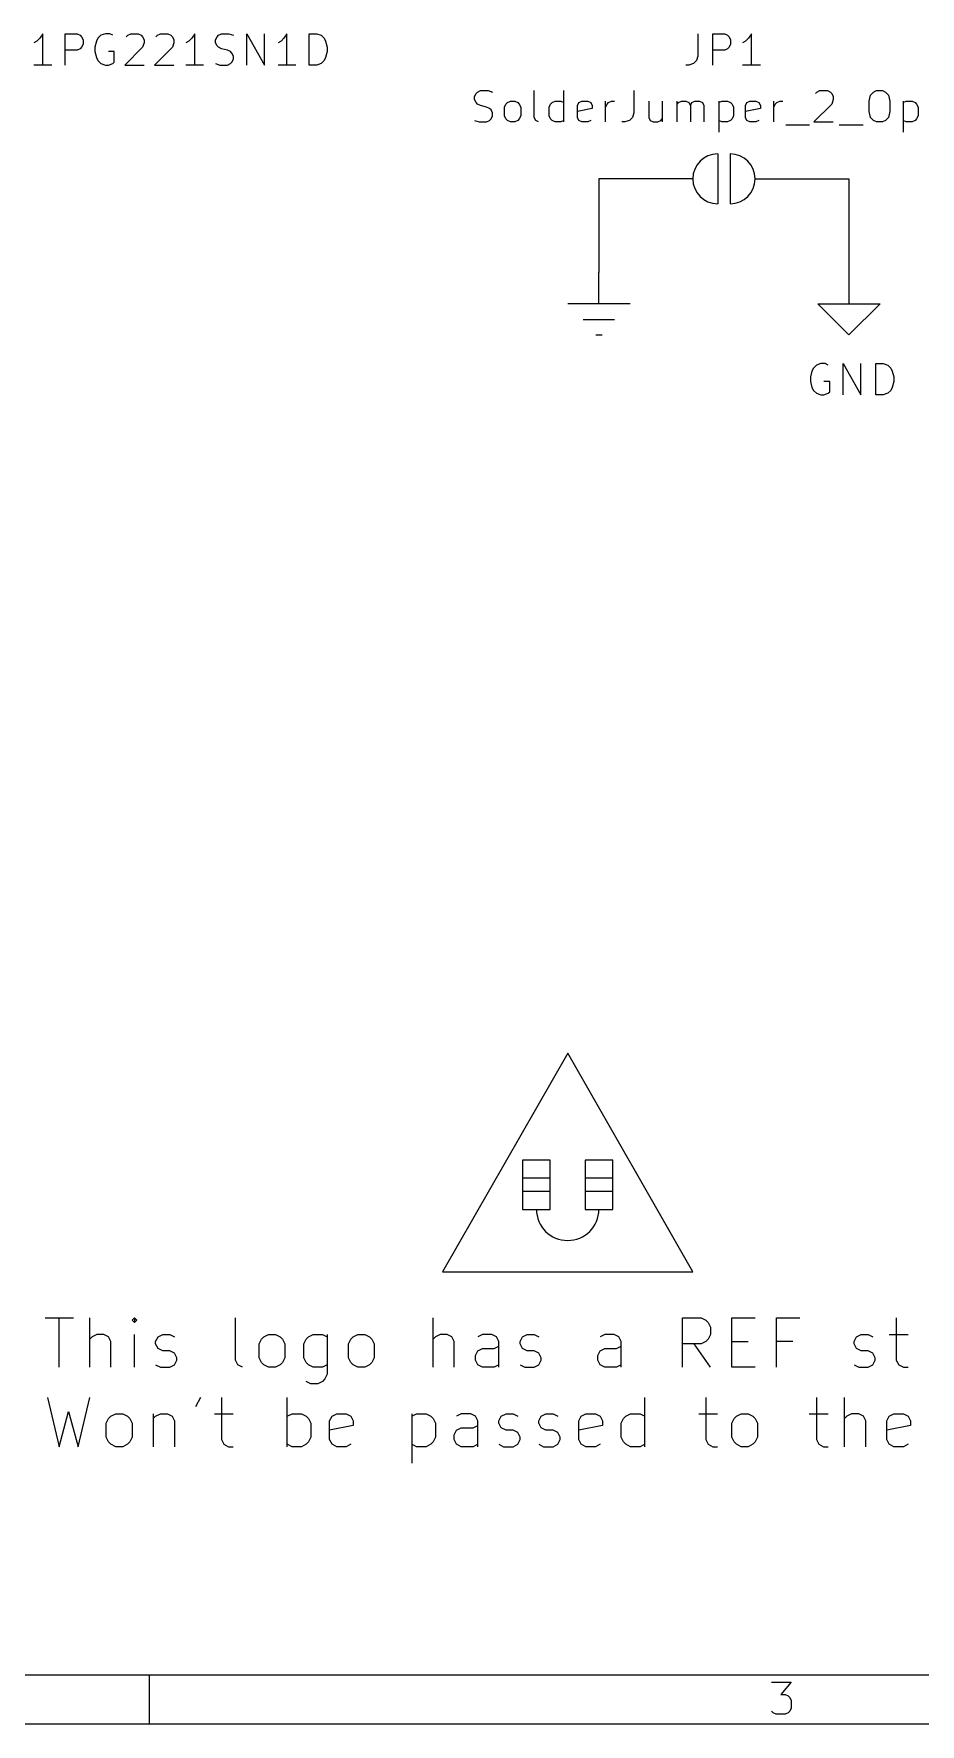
# Model space of a CAD drawing. Header units: millimetres. Extents: x 10 to 287, y -200 to -10.
# Drawn here: x 105.3 to 141.3, y -200 to -131.3 of the extents above; entities that cross this region are included whole.
import ezdxf

# ---------------------------------------------------------------- set-up
doc = ezdxf.new("R2010")
doc.units = ezdxf.units.MM
for name, color, linetype in [('GREENSIXTYFIVE', 129, 'CONTINUOUS'), ('LIGHTBLUE', 172, 'CONTINUOUS'), ('LIGHTGREEN', 92, 'CONTINUOUS'), ('RED', 14, 'CONTINUOUS'), ('WHITE', 250, 'CONTINUOUS')]:
    doc.layers.add(name, color=color, linetype=linetype)

msp = doc.modelspace()

# ---------------------------------------------------------------- linework, layer by layer
at = {"layer": 'GREENSIXTYFIVE', "linetype": 'CONTINUOUS'}
for p, q in [((105.6747, -131.2622), (105.5538, -131.4437)), ((105.6747, -132.5322), (105.6747, -131.2622)), ((106.5818, -132.5322), (106.5818, -131.2622)), ((106.5818, -131.2622), (107.0656, -131.2622)), ((107.0656, -131.2622), (107.1866, -131.3227)), ((108.2147, -131.2622), (108.0333, -131.3227)), ((108.3961, -131.2622), (108.2147, -131.2622)), ((108.5171, -131.3227), (108.3961, -131.2622)), ((109.1218, -131.3227), (109.2428, -131.2622)), ((109.2428, -131.2622), (109.5452, -131.2622)), ((109.5452, -131.2622), (109.6661, -131.3227)), ((110.3313, -131.3227), (110.4523, -131.2622)), ((110.4523, -131.2622), (110.7547, -131.2622)), ((110.7547, -131.2622), (110.8756, -131.3227)), ((111.8432, -131.2622), (111.7223, -131.4437)), ((111.8432, -132.5322), (111.8432, -131.2622)), ((112.8108, -131.3227), (112.9318, -131.2622)), ((112.9318, -131.2622), (113.2341, -131.2622)), ((113.2341, -131.2622), (113.4156, -131.3227)), ((113.9598, -132.5322), (113.9598, -131.2622)), ((113.9598, -131.2622), (114.6855, -132.5322)), ((114.6855, -132.5322), (114.6855, -131.2622)), ((115.5927, -131.2622), (115.4718, -131.4437)), ((115.5927, -132.5322), (115.5927, -131.2622)), ((116.4998, -132.5322), (116.4998, -131.2622)), ((116.4998, -131.2622), (116.8022, -131.2622)), ((116.8022, -131.2622), (116.9836, -131.3227)), ((132.2917, -131.2622), (132.2917, -132.1694)), ((132.8964, -132.5322), (132.8964, -131.2622)), ((132.8964, -131.2622), (133.3802, -131.2622)), ((133.3802, -131.2622), (133.5012, -131.3227)), ((134.4688, -131.2622), (134.3479, -131.4437)), ((134.4688, -132.5322), (134.4688, -131.2622)), ((105.4328, -131.5646), (105.3119, -131.6251)), ((105.5538, -131.4437), (105.4328, -131.5646)), ((107.0656, -131.9275), (106.5818, -131.9275)), ((107.1866, -131.867), (107.0656, -131.9275)), ((107.1866, -131.3227), (107.2471, -131.3832)), ((107.2471, -131.8065), (107.1866, -131.867)), ((107.2471, -131.3832), (107.3075, -131.5041)), ((107.3075, -131.6856), (107.2471, -131.8065)), ((107.3075, -131.5041), (107.3075, -131.6856)), ((107.8518, -131.5646), (107.7914, -131.8065)), ((107.7914, -131.8065), (107.7914, -131.9879)), ((107.7914, -131.9879), (107.8518, -132.2298)), ((107.9123, -131.4437), (107.8518, -131.5646)), ((108.0333, -131.3227), (107.9123, -131.4437)), ((108.5775, -131.9879), (108.3356, -131.9879)), ((108.5775, -132.4113), (108.5775, -131.9879)), ((109.7266, -131.8065), (109.0009, -132.5322)), ((109.0614, -131.3832), (109.1218, -131.3227)), ((109.6661, -131.3227), (109.7266, -131.3832)), ((109.7266, -131.3832), (109.7871, -131.5041)), ((109.7871, -131.6251), (109.7266, -131.8065)), ((109.7871, -131.5041), (109.7871, -131.6251)), ((110.9361, -131.8065), (110.2104, -132.5322)), ((110.2709, -131.3832), (110.3313, -131.3227)), ((110.8756, -131.3227), (110.9361, -131.3832)), ((110.9361, -131.3832), (110.9966, -131.5041)), ((110.9966, -131.6251), (110.9361, -131.8065)), ((110.9966, -131.5041), (110.9966, -131.6251)), ((111.6013, -131.5646), (111.4804, -131.6251)), ((111.7223, -131.4437), (111.6013, -131.5646)), ((112.6899, -131.5041), (112.7503, -131.3832)), ((112.6899, -131.6251), (112.6899, -131.5041)), ((112.7503, -131.746), (112.6899, -131.6251)), ((112.7503, -131.3832), (112.8108, -131.3227)), ((112.8108, -131.8065), (112.7503, -131.746)), ((112.9318, -131.867), (112.8108, -131.8065)), ((113.1737, -131.9275), (112.9318, -131.867)), ((113.2946, -131.9879), (113.1737, -131.9275)), ((113.3551, -132.0484), (113.2946, -131.9879)), ((115.3508, -131.5646), (115.2299, -131.6251)), ((115.4718, -131.4437), (115.3508, -131.5646)), ((116.9836, -131.3227), (117.1046, -131.4437)), ((117.1046, -131.4437), (117.1651, -131.5646)), ((117.1651, -131.5646), (117.2255, -131.8065)), ((117.2255, -131.9879), (117.1651, -132.2298)), ((117.2255, -131.8065), (117.2255, -131.9879)), ((133.3802, -131.9275), (132.8964, -131.9275)), ((133.5012, -131.867), (133.3802, -131.9275)), ((133.5012, -131.3227), (133.5617, -131.3832)), ((133.5617, -131.8065), (133.5012, -131.867)), ((133.5617, -131.3832), (133.6221, -131.5041)), ((133.6221, -131.6856), (133.5617, -131.8065)), ((133.6221, -131.5041), (133.6221, -131.6856)), ((134.2269, -131.5646), (134.106, -131.6251)), ((134.3479, -131.4437), (134.2269, -131.5646)), ((106.0376, -132.5322), (105.3119, -132.5322)), ((107.8518, -132.2298), (107.9123, -132.3508)), ((107.9123, -132.3508), (108.0333, -132.4718)), ((108.0333, -132.4718), (108.2147, -132.5322)), ((108.2147, -132.5322), (108.3356, -132.5322)), ((108.3356, -132.5322), (108.5171, -132.4718)), ((108.5171, -132.4718), (108.5775, -132.4113)), ((109.0009, -132.5322), (109.7871, -132.5322)), ((110.2104, -132.5322), (110.9966, -132.5322)), ((112.2061, -132.5322), (111.4804, -132.5322)), ((112.6899, -132.4718), (112.8713, -132.5322)), ((112.8713, -132.5322), (113.1737, -132.5322)), ((113.1737, -132.5322), (113.2946, -132.4718)), ((113.2946, -132.4718), (113.3551, -132.4113)), ((113.4156, -132.1694), (113.3551, -132.0484)), ((113.3551, -132.4113), (113.4156, -132.2903)), ((113.4156, -132.2903), (113.4156, -132.1694)), ((115.9556, -132.5322), (115.2299, -132.5322)), ((116.8022, -132.5322), (116.4998, -132.5322)), ((116.9836, -132.4718), (116.8022, -132.5322)), ((117.1046, -132.3508), (116.9836, -132.4718)), ((117.1651, -132.2298), (117.1046, -132.3508)), ((131.9288, -132.5322), (131.8079, -132.5322)), ((132.1103, -132.4718), (131.9288, -132.5322)), ((132.2312, -132.3508), (132.1103, -132.4718)), ((132.2917, -132.1694), (132.2312, -132.3508)), ((134.8317, -132.5322), (134.106, -132.5322)), ((123.2204, -133.8155), (123.2808, -133.6946)), ((123.2204, -133.9365), (123.2204, -133.8155)), ((123.2808, -134.0574), (123.2204, -133.9365)), ((123.2808, -133.6946), (123.3413, -133.6341)), ((123.3413, -133.6341), (123.4623, -133.5736)), ((123.4623, -133.5736), (123.7646, -133.5736)), ((123.7646, -133.5736), (123.9461, -133.6341)), ((124.5508, -134.0574), (124.6718, -133.997)), ((124.6718, -133.997), (124.8532, -133.997)), ((124.8532, -133.997), (124.9741, -134.0574)), ((125.6393, -134.6622), (125.6393, -133.5736)), ((126.365, -134.0574), (126.486, -133.997)), ((126.486, -133.997), (126.7279, -133.997)), ((126.7279, -133.997), (126.8488, -134.0574)), ((126.8488, -134.8436), (126.8488, -133.5736)), ((127.4535, -134.0574), (127.5745, -133.997)), ((127.5745, -133.997), (127.8164, -133.997)), ((127.8164, -133.997), (127.9373, -134.0574)), ((128.5421, -134.8436), (128.5421, -133.997)), ((128.6631, -134.0574), (128.784, -133.997)), ((128.784, -133.997), (128.905, -133.997)), ((129.6912, -133.5736), (129.6912, -134.4808)), ((130.2959, -133.997), (130.2959, -134.6622)), ((130.8402, -133.997), (130.8402, -134.8436)), ((131.4449, -134.8436), (131.4449, -133.997)), ((131.5054, -134.0574), (131.6264, -133.997)), ((131.6264, -133.997), (131.8078, -133.997)), ((131.8078, -133.997), (131.9287, -134.0574)), ((132.0497, -134.0574), (132.1706, -133.997)), ((132.1706, -133.997), (132.3521, -133.997)), ((132.3521, -133.997), (132.473, -134.0574)), ((133.1382, -133.997), (133.1382, -135.267)), ((133.1382, -134.0574), (133.2592, -133.997)), ((133.2592, -133.997), (133.5011, -133.997)), ((133.5011, -133.997), (133.622, -134.0574)), ((134.2872, -134.0574), (134.4082, -133.997)), ((134.4082, -133.997), (134.6501, -133.997)), ((134.6501, -133.997), (134.771, -134.0574)), ((135.3758, -134.8436), (135.3758, -133.997)), ((135.4968, -134.0574), (135.6177, -133.997)), ((135.6177, -133.997), (135.7387, -133.997)), ((137.0692, -133.6946), (137.1296, -133.6341)), ((137.1296, -133.6341), (137.2506, -133.5736)), ((137.2506, -133.5736), (137.553, -133.5736)), ((137.553, -133.5736), (137.6739, -133.6341)), ((137.6739, -133.6341), (137.7344, -133.6946)), ((137.7344, -133.6946), (137.7949, -133.8155)), ((137.7949, -133.9365), (137.7344, -134.1179)), ((137.7949, -133.8155), (137.7949, -133.9365)), ((139.2463, -133.997), (139.3067, -133.7551)), ((139.2463, -134.4203), (139.2463, -133.997)), ((139.3067, -133.7551), (139.4277, -133.6341)), ((139.4277, -133.6341), (139.5486, -133.5736)), ((139.5486, -133.5736), (139.7905, -133.5736)), ((139.7905, -133.5736), (139.9115, -133.6341)), ((139.9115, -133.6341), (140.0324, -133.7551)), ((140.0324, -133.7551), (140.0929, -133.997)), ((140.0929, -133.997), (140.0929, -134.4203)), ((140.6372, -133.997), (140.6372, -135.267)), ((140.6372, -134.0574), (140.7582, -133.997)), ((140.7582, -133.997), (141.0001, -133.997)), ((141.0001, -133.997), (141.121, -134.0574)), ((123.3413, -134.1179), (123.2808, -134.0574)), ((123.4623, -134.1784), (123.3413, -134.1179)), ((123.7042, -134.2389), (123.4623, -134.1784)), ((123.8251, -134.2993), (123.7042, -134.2389)), ((123.8856, -134.3598), (123.8251, -134.2993)), ((123.8251, -134.7832), (123.8856, -134.7227)), ((123.9461, -134.4808), (123.8856, -134.3598)), ((123.8856, -134.7227), (123.9461, -134.6017)), ((123.9461, -134.6017), (123.9461, -134.4808)), ((124.4299, -134.2389), (124.4903, -134.1179)), ((124.4299, -134.6017), (124.4299, -134.2389)), ((124.4903, -134.7227), (124.4299, -134.6017)), ((124.4903, -134.1179), (124.5508, -134.0574)), ((124.5508, -134.7832), (124.4903, -134.7227)), ((124.9741, -134.0574), (125.0346, -134.1179)), ((125.0346, -134.7227), (124.9741, -134.7832)), ((125.0346, -134.1179), (125.0951, -134.2389)), ((125.0951, -134.6017), (125.0346, -134.7227)), ((125.0951, -134.2389), (125.0951, -134.6017)), ((125.6998, -134.7832), (125.6393, -134.6622)), ((126.2441, -134.2389), (126.3045, -134.1179)), ((126.2441, -134.6017), (126.2441, -134.2389)), ((126.3045, -134.7227), (126.2441, -134.6017)), ((126.3045, -134.1179), (126.365, -134.0574)), ((126.365, -134.7832), (126.3045, -134.7227)), ((127.3931, -134.1784), (127.4535, -134.0574)), ((127.3931, -134.6622), (127.3931, -134.1784)), ((127.9978, -134.2993), (127.3931, -134.4203)), ((127.4535, -134.7832), (127.3931, -134.6622)), ((127.9373, -134.0574), (127.9978, -134.1784)), ((127.9978, -134.1784), (127.9978, -134.2993)), ((128.5421, -134.2389), (128.6026, -134.1179)), ((128.6026, -134.1179), (128.6631, -134.0574)), ((129.6307, -134.6622), (129.5098, -134.7832)), ((129.6912, -134.4808), (129.6307, -134.6622)), ((130.2959, -134.6622), (130.3564, -134.7832)), ((130.7797, -134.7832), (130.8402, -134.7227)), ((131.4449, -134.1179), (131.5054, -134.0574)), ((131.9287, -134.0574), (131.9892, -134.1784)), ((131.9892, -134.1784), (132.0497, -134.0574)), ((131.9892, -134.1784), (131.9892, -134.8436)), ((132.473, -134.0574), (132.5335, -134.1784)), ((132.5335, -134.1784), (132.5335, -134.8436)), ((133.622, -134.0574), (133.6825, -134.1179)), ((133.6825, -134.7227), (133.622, -134.7832)), ((133.6825, -134.1179), (133.743, -134.2389)), ((133.743, -134.6017), (133.6825, -134.7227)), ((133.743, -134.2389), (133.743, -134.6017)), ((134.2268, -134.1784), (134.2872, -134.0574)), ((134.2268, -134.6622), (134.2268, -134.1784)), ((134.8315, -134.2993), (134.2268, -134.4203)), ((134.2872, -134.7832), (134.2268, -134.6622)), ((134.771, -134.0574), (134.8315, -134.1784)), ((134.8315, -134.1784), (134.8315, -134.2993)), ((135.3758, -134.2389), (135.4363, -134.1179)), ((135.4363, -134.1179), (135.4968, -134.0574)), ((137.7344, -134.1179), (137.0087, -134.8436)), ((139.3067, -134.6622), (139.2463, -134.4203)), ((139.4277, -134.7832), (139.3067, -134.6622)), ((140.0324, -134.6622), (139.9115, -134.7832)), ((140.0929, -134.4203), (140.0324, -134.6622)), ((141.121, -134.0574), (141.1815, -134.1179)), ((141.1815, -134.7227), (141.121, -134.7832)), ((141.1815, -134.1179), (141.242, -134.2389)), ((141.242, -134.6017), (141.1815, -134.7227)), ((141.242, -134.2389), (141.242, -134.6017)), ((123.2204, -134.7832), (123.4018, -134.8436)), ((123.4018, -134.8436), (123.7042, -134.8436)), ((123.7042, -134.8436), (123.8251, -134.7832)), ((124.6718, -134.8436), (124.5508, -134.7832)), ((124.8532, -134.8436), (124.6718, -134.8436)), ((124.9741, -134.7832), (124.8532, -134.8436)), ((125.8208, -134.8436), (125.6998, -134.7832)), ((126.486, -134.8436), (126.365, -134.7832)), ((126.7279, -134.8436), (126.486, -134.8436)), ((126.8488, -134.7832), (126.7279, -134.8436)), ((127.5745, -134.8436), (127.4535, -134.7832)), ((127.8164, -134.8436), (127.5745, -134.8436)), ((127.9373, -134.7832), (127.8164, -134.8436)), ((129.3283, -134.8436), (129.2074, -134.8436)), ((129.5098, -134.7832), (129.3283, -134.8436)), ((130.3564, -134.7832), (130.4774, -134.8436)), ((130.4774, -134.8436), (130.6588, -134.8436)), ((130.6588, -134.8436), (130.7797, -134.7832)), ((133.2592, -134.8436), (133.1382, -134.7832)), ((133.5011, -134.8436), (133.2592, -134.8436)), ((133.622, -134.7832), (133.5011, -134.8436)), ((134.4082, -134.8436), (134.2872, -134.7832)), ((134.6501, -134.8436), (134.4082, -134.8436)), ((134.771, -134.7832), (134.6501, -134.8436)), ((135.8597, -134.9646), (136.8273, -134.9646)), ((137.0087, -134.8436), (137.7949, -134.8436)), ((138.0368, -134.9646), (139.0044, -134.9646)), ((139.5486, -134.8436), (139.4277, -134.7832)), ((139.7905, -134.8436), (139.5486, -134.8436)), ((139.9115, -134.7832), (139.7905, -134.8436)), ((140.7582, -134.8436), (140.6372, -134.7832)), ((141.0001, -134.8436), (140.7582, -134.8436)), ((141.121, -134.7832), (141.0001, -134.8436)), ((136.9241, -144.9758), (136.8637, -145.2177)), ((136.9846, -144.8549), (136.9241, -144.9758)), ((137.1056, -144.7339), (136.9846, -144.8549)), ((137.287, -144.6734), (137.1056, -144.7339)), ((137.4684, -144.6734), (137.287, -144.6734)), ((137.5894, -144.7339), (137.4684, -144.6734)), ((138.1941, -145.9434), (138.1941, -144.6734)), ((138.1941, -144.6734), (138.9198, -145.9434)), ((138.9198, -145.9434), (138.9198, -144.6734)), ((139.5246, -145.9434), (139.5246, -144.6734)), ((139.5246, -144.6734), (139.827, -144.6734)), ((139.827, -144.6734), (140.0084, -144.7339)), ((140.0084, -144.7339), (140.1294, -144.8549)), ((140.1294, -144.8549), (140.1899, -144.9758)), ((140.1899, -144.9758), (140.2503, -145.2177)), ((136.8637, -145.2177), (136.8637, -145.3991)), ((136.8637, -145.3991), (136.9241, -145.641)), ((136.9241, -145.641), (136.9846, -145.762)), ((137.6498, -145.3991), (137.4079, -145.3991)), ((137.6498, -145.8225), (137.6498, -145.3991)), ((140.1899, -145.641), (140.1294, -145.762)), ((140.2503, -145.3991), (140.1899, -145.641)), ((140.2503, -145.2177), (140.2503, -145.3991)), ((136.9846, -145.762), (137.1056, -145.883)), ((137.1056, -145.883), (137.287, -145.9434)), ((137.287, -145.9434), (137.4079, -145.9434)), ((137.4079, -145.9434), (137.5894, -145.883)), ((137.5894, -145.883), (137.6498, -145.8225)), ((139.827, -145.9434), (139.5246, -145.9434)), ((140.0084, -145.883), (139.827, -145.9434)), ((140.1294, -145.762), (140.0084, -145.883))]:
    msp.add_line(p, q, dxfattribs=at)
at = {"layer": 'LIGHTBLUE', "linetype": 'CONTINUOUS'}
for p, q in [((105.7661, -183.4842), (106.9127, -183.4842)), ((106.3394, -185.4908), (106.3394, -183.4842)), ((107.5815, -185.4908), (107.5815, -183.4842)), ((109.397, -183.4842), (109.3015, -183.5798)), ((109.4926, -183.5798), (109.397, -183.4842)), ((109.397, -183.4842), (109.397, -183.6753)), ((113.5057, -185.2041), (113.5057, -183.4842)), ((121.5321, -185.4908), (121.5321, -183.4842)), ((131.6606, -185.4908), (131.6606, -183.4842)), ((131.6606, -183.4842), (132.425, -183.4842)), ((132.425, -183.4842), (132.6161, -183.5798)), ((133.6672, -185.4908), (133.6672, -183.4842)), ((133.6672, -183.4842), (134.6227, -183.4842)), ((135.4827, -185.4908), (135.4827, -183.4842)), ((135.4827, -183.4842), (136.4382, -183.4842)), ((140.3558, -183.4842), (140.3558, -185.2041)), ((107.8682, -184.1531), (107.6771, -184.2486)), ((108.1548, -184.1531), (107.8682, -184.1531)), ((108.3459, -184.2486), (108.1548, -184.1531)), ((109.3015, -183.5798), (109.397, -183.6753)), ((109.397, -183.6753), (109.4926, -183.5798)), ((109.397, -185.4908), (109.397, -184.1531)), ((110.3525, -184.2486), (110.5436, -184.1531)), ((110.5436, -184.1531), (110.8303, -184.1531)), ((110.8303, -184.1531), (111.0214, -184.2486)), ((114.6524, -184.2486), (114.8435, -184.1531)), ((114.8435, -184.1531), (115.1301, -184.1531)), ((115.1301, -184.1531), (115.3212, -184.2486)), ((116.4679, -184.2486), (116.659, -184.1531)), ((116.659, -184.1531), (117.0412, -184.1531)), ((117.0412, -184.1531), (117.2323, -184.2486)), ((117.2323, -184.1531), (117.2323, -185.7775)), ((118.2834, -184.2486), (118.4745, -184.1531)), ((118.4745, -184.1531), (118.7611, -184.1531)), ((118.7611, -184.1531), (118.9522, -184.2486)), ((121.8188, -184.1531), (121.6277, -184.2486)), ((122.1054, -184.1531), (121.8188, -184.1531)), ((122.2965, -184.2486), (122.1054, -184.1531)), ((123.5387, -184.1531), (123.3476, -184.2486)), ((123.9209, -184.1531), (123.5387, -184.1531)), ((124.112, -184.2486), (123.9209, -184.1531)), ((125.1631, -184.2486), (125.3542, -184.1531)), ((125.3542, -184.1531), (125.6409, -184.1531)), ((125.6409, -184.1531), (125.832, -184.2486)), ((128.5074, -184.1531), (128.3163, -184.2486)), ((128.8896, -184.1531), (128.5074, -184.1531)), ((129.0807, -184.2486), (128.8896, -184.1531)), ((132.6161, -183.5798), (132.7117, -183.6753)), ((132.7117, -183.6753), (132.8072, -183.8664)), ((132.8072, -184.1531), (132.7117, -184.3442)), ((132.8072, -183.8664), (132.8072, -184.1531)), ((138.7314, -184.2486), (138.9225, -184.1531)), ((138.9225, -184.1531), (139.2092, -184.1531)), ((139.2092, -184.1531), (139.4003, -184.2486)), ((140.0692, -184.1531), (140.8336, -184.1531)), ((107.6771, -184.2486), (107.5815, -184.3442)), ((108.4415, -184.4397), (108.3459, -184.2486)), ((108.4415, -185.4908), (108.4415, -184.4397)), ((110.257, -184.4397), (110.3525, -184.2486)), ((110.257, -184.5353), (110.257, -184.4397)), ((110.3525, -184.7264), (110.257, -184.5353)), ((110.5436, -184.8219), (110.3525, -184.7264)), ((110.8303, -184.8219), (110.5436, -184.8219)), ((111.0214, -184.9175), (110.8303, -184.8219)), ((111.1169, -185.1086), (111.0214, -184.9175)), ((114.4613, -184.5353), (114.5568, -184.3442)), ((114.4613, -185.1086), (114.4613, -184.5353)), ((114.5568, -184.3442), (114.6524, -184.2486)), ((115.3212, -184.2486), (115.4168, -184.3442)), ((115.4168, -184.3442), (115.5123, -184.5353)), ((115.5123, -184.5353), (115.5123, -185.1086)), ((116.2768, -184.5353), (116.3723, -184.3442)), ((116.2768, -185.1086), (116.2768, -184.5353)), ((116.3723, -184.3442), (116.4679, -184.2486)), ((118.0923, -184.5353), (118.1878, -184.3442)), ((118.0923, -185.1086), (118.0923, -184.5353)), ((118.1878, -184.3442), (118.2834, -184.2486)), ((118.9522, -184.2486), (119.0478, -184.3442)), ((119.0478, -184.3442), (119.1433, -184.5353)), ((119.1433, -184.5353), (119.1433, -185.1086)), ((121.6277, -184.2486), (121.5321, -184.3442)), ((122.3921, -184.4397), (122.2965, -184.2486)), ((122.3921, -185.4908), (122.3921, -184.4397)), ((123.2521, -185.013), (123.3476, -184.8219)), ((123.3476, -184.8219), (123.5387, -184.7264)), ((123.5387, -184.7264), (124.0165, -184.7264)), ((124.0165, -184.7264), (124.2076, -184.6308)), ((124.2076, -184.4397), (124.112, -184.2486)), ((124.2076, -185.4908), (124.2076, -184.4397)), ((125.0676, -184.4397), (125.1631, -184.2486)), ((125.0676, -184.5353), (125.0676, -184.4397)), ((125.1631, -184.7264), (125.0676, -184.5353)), ((125.3542, -184.8219), (125.1631, -184.7264)), ((125.6409, -184.8219), (125.3542, -184.8219)), ((125.832, -184.9175), (125.6409, -184.8219)), ((125.9275, -185.1086), (125.832, -184.9175)), ((128.2208, -185.013), (128.3163, -184.8219)), ((128.3163, -184.8219), (128.5074, -184.7264)), ((128.5074, -184.7264), (128.9852, -184.7264)), ((128.9852, -184.7264), (129.1763, -184.6308)), ((129.1763, -184.4397), (129.0807, -184.2486)), ((129.1763, -185.4908), (129.1763, -184.4397)), ((132.425, -184.5353), (131.6606, -184.5353)), ((132.8072, -185.4908), (132.1384, -184.5353)), ((132.6161, -184.4397), (132.425, -184.5353)), ((132.7117, -184.3442), (132.6161, -184.4397)), ((133.6672, -184.4397), (134.3361, -184.4397)), ((136.1516, -184.4397), (135.4827, -184.4397)), ((138.6359, -184.4397), (138.7314, -184.2486)), ((138.6359, -184.5353), (138.6359, -184.4397)), ((138.7314, -184.7264), (138.6359, -184.5353)), ((138.9225, -184.8219), (138.7314, -184.7264)), ((139.2092, -184.8219), (138.9225, -184.8219)), ((139.4003, -184.9175), (139.2092, -184.8219)), ((139.4958, -185.1086), (139.4003, -184.9175)), ((110.257, -185.3953), (110.4481, -185.4908)), ((110.4481, -185.4908), (110.8303, -185.4908)), ((110.8303, -185.4908), (111.0214, -185.3953)), ((111.0214, -185.3953), (111.1169, -185.2041)), ((111.1169, -185.2041), (111.1169, -185.1086)), ((113.6013, -185.3953), (113.5057, -185.2041)), ((113.7924, -185.4908), (113.6013, -185.3953)), ((114.5568, -185.2997), (114.4613, -185.1086)), ((114.6524, -185.3953), (114.5568, -185.2997)), ((114.8435, -185.4908), (114.6524, -185.3953)), ((115.1301, -185.4908), (114.8435, -185.4908)), ((115.3212, -185.3953), (115.1301, -185.4908)), ((115.4168, -185.2997), (115.3212, -185.3953)), ((115.5123, -185.1086), (115.4168, -185.2997)), ((116.3723, -185.2997), (116.2768, -185.1086)), ((116.4679, -185.3953), (116.3723, -185.2997)), ((116.659, -185.4908), (116.4679, -185.3953)), ((117.0412, -185.4908), (116.659, -185.4908)), ((117.2323, -185.3953), (117.0412, -185.4908)), ((118.1878, -185.2997), (118.0923, -185.1086)), ((118.2834, -185.3953), (118.1878, -185.2997)), ((118.4745, -185.4908), (118.2834, -185.3953)), ((118.7611, -185.4908), (118.4745, -185.4908)), ((118.9522, -185.3953), (118.7611, -185.4908)), ((119.0478, -185.2997), (118.9522, -185.3953)), ((119.1433, -185.1086), (119.0478, -185.2997)), ((123.2521, -185.2041), (123.2521, -185.013)), ((123.3476, -185.3953), (123.2521, -185.2041)), ((123.5387, -185.4908), (123.3476, -185.3953)), ((124.0165, -185.4908), (123.5387, -185.4908)), ((124.2076, -185.3953), (124.0165, -185.4908)), ((125.0676, -185.3953), (125.2587, -185.4908)), ((125.2587, -185.4908), (125.6409, -185.4908)), ((125.6409, -185.4908), (125.832, -185.3953)), ((125.832, -185.3953), (125.9275, -185.2041)), ((125.9275, -185.2041), (125.9275, -185.1086)), ((128.2208, -185.2041), (128.2208, -185.013)), ((128.3163, -185.3953), (128.2208, -185.2041)), ((128.5074, -185.4908), (128.3163, -185.3953)), ((128.9852, -185.4908), (128.5074, -185.4908)), ((129.1763, -185.3953), (128.9852, -185.4908)), ((134.6227, -185.4908), (133.6672, -185.4908)), ((138.6359, -185.3953), (138.827, -185.4908)), ((138.827, -185.4908), (139.2092, -185.4908)), ((139.2092, -185.4908), (139.4003, -185.3953)), ((139.4003, -185.3953), (139.4958, -185.2041)), ((139.4958, -185.2041), (139.4958, -185.1086)), ((140.3558, -185.2041), (140.4514, -185.3953)), ((140.4514, -185.3953), (140.6425, -185.4908)), ((140.6425, -185.4908), (140.8336, -185.4908)), ((116.5634, -186.1597), (116.3723, -186.0641)), ((116.8501, -186.1597), (116.5634, -186.1597)), ((117.0412, -186.0641), (116.8501, -186.1597)), ((117.1367, -185.9686), (117.0412, -186.0641)), ((117.2323, -185.7775), (117.1367, -185.9686)), ((105.8616, -186.7147), (106.3394, -188.7213)), ((107.1038, -188.7213), (107.5816, -186.7147)), ((112.0726, -186.7147), (111.8815, -187.0969)), ((112.9325, -186.7147), (112.9325, -188.4346)), ((115.6079, -188.7213), (115.6079, -186.7147)), ((130.1318, -188.7213), (130.1318, -186.7147)), ((132.6161, -186.7147), (132.6161, -188.4346)), ((137.107, -186.7147), (137.107, -188.4346)), ((138.2536, -188.7213), (138.2536, -186.7147)), ((106.3394, -188.7213), (106.7216, -187.288)), ((106.7216, -187.288), (107.1038, -188.7213)), ((108.2505, -187.7658), (108.346, -187.5747)), ((108.346, -187.5747), (108.4416, -187.4791)), ((108.4416, -187.4791), (108.6327, -187.3836)), ((108.6327, -187.3836), (108.9193, -187.3836)), ((108.9193, -187.3836), (109.1104, -187.4791)), ((109.1104, -187.4791), (109.206, -187.5747)), ((109.206, -187.5747), (109.3015, -187.7658)), ((110.1615, -187.3836), (110.1615, -188.7213)), ((110.1615, -187.5747), (110.2571, -187.4791)), ((110.2571, -187.4791), (110.4482, -187.3836)), ((110.4482, -187.3836), (110.7348, -187.3836)), ((110.7348, -187.3836), (110.9259, -187.4791)), ((110.9259, -187.4791), (111.0215, -187.6702)), ((111.0215, -187.6702), (111.0215, -188.7213)), ((112.6459, -187.3836), (113.4103, -187.3836)), ((115.6079, -187.4791), (115.799, -187.3836)), ((115.799, -187.3836), (116.1812, -187.3836)), ((116.1812, -187.3836), (116.3723, -187.4791)), ((116.3723, -187.4791), (116.4679, -187.5747)), ((116.4679, -187.5747), (116.5634, -187.7658)), ((117.3279, -187.6702), (117.4234, -187.4791)), ((117.3279, -188.4346), (117.3279, -187.6702)), ((117.4234, -187.4791), (117.6145, -187.3836)), ((117.6145, -187.3836), (117.9967, -187.3836)), ((117.9967, -187.3836), (118.1878, -187.4791)), ((118.1878, -187.4791), (118.2834, -187.6702)), ((118.2834, -187.6702), (118.2834, -187.8613)), ((120.6721, -187.3836), (120.6721, -189.3902)), ((120.6721, -187.4791), (120.8632, -187.3836)), ((120.8632, -187.3836), (121.2454, -187.3836)), ((121.2454, -187.3836), (121.4365, -187.4791)), ((121.4365, -187.4791), (121.5321, -187.5747)), ((121.5321, -187.5747), (121.6276, -187.7658)), ((122.6787, -187.3836), (122.4876, -187.4791)), ((123.0609, -187.3836), (122.6787, -187.3836)), ((123.252, -187.4791), (123.0609, -187.3836)), ((123.3476, -187.6702), (123.252, -187.4791)), ((123.3476, -188.7213), (123.3476, -187.6702)), ((124.2076, -187.6702), (124.3031, -187.4791)), ((124.2076, -187.7658), (124.2076, -187.6702)), ((124.3031, -187.4791), (124.4942, -187.3836)), ((124.4942, -187.3836), (124.7809, -187.3836)), ((124.7809, -187.3836), (124.972, -187.4791)), ((125.832, -187.6702), (125.9275, -187.4791)), ((125.832, -187.7658), (125.832, -187.6702)), ((125.9275, -187.4791), (126.1186, -187.3836)), ((126.1186, -187.3836), (126.4053, -187.3836)), ((126.4053, -187.3836), (126.5964, -187.4791)), ((127.4564, -187.6702), (127.5519, -187.4791)), ((127.4564, -188.4346), (127.4564, -187.6702)), ((127.5519, -187.4791), (127.743, -187.3836)), ((127.743, -187.3836), (128.1252, -187.3836)), ((128.1252, -187.3836), (128.3163, -187.4791)), ((128.3163, -187.4791), (128.4119, -187.6702)), ((128.4119, -187.6702), (128.4119, -187.8613)), ((129.1763, -187.7658), (129.2718, -187.5747)), ((129.2718, -187.5747), (129.3674, -187.4791)), ((129.3674, -187.4791), (129.5585, -187.3836)), ((129.5585, -187.3836), (129.9407, -187.3836)), ((129.9407, -187.3836), (130.1318, -187.4791)), ((132.3295, -187.3836), (133.0939, -187.3836)), ((133.6672, -187.7658), (133.7627, -187.5747)), ((133.7627, -187.5747), (133.8583, -187.4791)), ((133.8583, -187.4791), (134.0494, -187.3836)), ((134.0494, -187.3836), (134.336, -187.3836)), ((134.336, -187.3836), (134.5271, -187.4791)), ((134.5271, -187.4791), (134.6227, -187.5747)), ((134.6227, -187.5747), (134.7182, -187.7658)), ((136.8204, -187.3836), (137.5848, -187.3836)), ((138.3492, -187.4791), (138.2536, -187.5747)), ((138.5403, -187.3836), (138.3492, -187.4791)), ((138.8269, -187.3836), (138.5403, -187.3836)), ((139.018, -187.4791), (138.8269, -187.3836)), ((139.1136, -187.6702), (139.018, -187.4791)), ((139.1136, -188.7213), (139.1136, -187.6702)), ((139.9736, -187.6702), (140.0691, -187.4791)), ((139.9736, -188.4346), (139.9736, -187.6702)), ((140.0691, -187.4791), (140.2602, -187.3836)), ((140.2602, -187.3836), (140.6424, -187.3836)), ((140.6424, -187.3836), (140.8335, -187.4791)), ((140.8335, -187.4791), (140.9291, -187.6702)), ((140.9291, -187.6702), (140.9291, -187.8613)), ((108.2505, -188.3391), (108.2505, -187.7658)), ((108.346, -188.5302), (108.2505, -188.3391)), ((109.3015, -188.3391), (109.206, -188.5302)), ((109.3015, -187.7658), (109.3015, -188.3391)), ((116.5634, -188.3391), (116.4679, -188.5302)), ((116.5634, -187.7658), (116.5634, -188.3391)), ((118.2834, -187.8613), (117.3279, -188.0524)), ((121.6276, -188.3391), (121.5321, -188.5302)), ((121.6276, -187.7658), (121.6276, -188.3391)), ((122.3921, -188.2435), (122.4876, -188.0524)), ((122.3921, -188.4346), (122.3921, -188.2435)), ((122.4876, -188.0524), (122.6787, -187.9569)), ((122.6787, -187.9569), (123.1565, -187.9569)), ((123.1565, -187.9569), (123.3476, -187.8613)), ((124.3031, -187.9569), (124.2076, -187.7658)), ((124.4942, -188.0524), (124.3031, -187.9569)), ((124.7809, -188.0524), (124.4942, -188.0524)), ((124.972, -188.148), (124.7809, -188.0524)), ((125.0675, -188.3391), (124.972, -188.148)), ((125.0675, -188.4346), (125.0675, -188.3391)), ((125.9275, -187.9569), (125.832, -187.7658)), ((126.1186, -188.0524), (125.9275, -187.9569)), ((126.4053, -188.0524), (126.1186, -188.0524)), ((126.5964, -188.148), (126.4053, -188.0524)), ((126.6919, -188.3391), (126.5964, -188.148)), ((126.6919, -188.4346), (126.6919, -188.3391)), ((128.4119, -187.8613), (127.4564, -188.0524)), ((129.1763, -188.3391), (129.1763, -187.7658)), ((129.2718, -188.5302), (129.1763, -188.3391)), ((133.6672, -188.3391), (133.6672, -187.7658)), ((133.7627, -188.5302), (133.6672, -188.3391)), ((134.7182, -188.3391), (134.6227, -188.5302)), ((134.7182, -187.7658), (134.7182, -188.3391)), ((140.9291, -187.8613), (139.9736, -188.0524)), ((108.4416, -188.6258), (108.346, -188.5302)), ((108.6327, -188.7213), (108.4416, -188.6258)), ((108.9193, -188.7213), (108.6327, -188.7213)), ((109.1104, -188.6258), (108.9193, -188.7213)), ((109.206, -188.5302), (109.1104, -188.6258)), ((112.9325, -188.4346), (113.0281, -188.6258)), ((113.0281, -188.6258), (113.2192, -188.7213)), ((113.2192, -188.7213), (113.4103, -188.7213)), ((115.799, -188.7213), (115.6079, -188.6258)), ((116.1812, -188.7213), (115.799, -188.7213)), ((116.3723, -188.6258), (116.1812, -188.7213)), ((116.4679, -188.5302), (116.3723, -188.6258)), ((117.4234, -188.6258), (117.3279, -188.4346)), ((117.6145, -188.7213), (117.4234, -188.6258)), ((117.9967, -188.7213), (117.6145, -188.7213)), ((118.1878, -188.6258), (117.9967, -188.7213)), ((120.8632, -188.7213), (120.6721, -188.6258)), ((121.2454, -188.7213), (120.8632, -188.7213)), ((121.4365, -188.6258), (121.2454, -188.7213)), ((121.5321, -188.5302), (121.4365, -188.6258)), ((122.4876, -188.6258), (122.3921, -188.4346)), ((122.6787, -188.7213), (122.4876, -188.6258)), ((123.1565, -188.7213), (122.6787, -188.7213)), ((123.3476, -188.6258), (123.1565, -188.7213)), ((124.2076, -188.6258), (124.3987, -188.7213)), ((124.3987, -188.7213), (124.7809, -188.7213)), ((124.7809, -188.7213), (124.972, -188.6258)), ((124.972, -188.6258), (125.0675, -188.4346)), ((125.832, -188.6258), (126.0231, -188.7213)), ((126.0231, -188.7213), (126.4053, -188.7213)), ((126.4053, -188.7213), (126.5964, -188.6258)), ((126.5964, -188.6258), (126.6919, -188.4346)), ((127.5519, -188.6258), (127.4564, -188.4346)), ((127.743, -188.7213), (127.5519, -188.6258)), ((128.1252, -188.7213), (127.743, -188.7213)), ((128.3163, -188.6258), (128.1252, -188.7213)), ((129.3674, -188.6258), (129.2718, -188.5302)), ((129.5585, -188.7213), (129.3674, -188.6258)), ((129.9407, -188.7213), (129.5585, -188.7213)), ((130.1318, -188.6258), (129.9407, -188.7213)), ((132.6161, -188.4346), (132.7117, -188.6258)), ((132.7117, -188.6258), (132.9028, -188.7213)), ((132.9028, -188.7213), (133.0939, -188.7213)), ((133.8583, -188.6258), (133.7627, -188.5302)), ((134.0494, -188.7213), (133.8583, -188.6258)), ((134.336, -188.7213), (134.0494, -188.7213)), ((134.5271, -188.6258), (134.336, -188.7213)), ((134.6227, -188.5302), (134.5271, -188.6258)), ((137.107, -188.4346), (137.2026, -188.6258)), ((137.2026, -188.6258), (137.3937, -188.7213)), ((137.3937, -188.7213), (137.5848, -188.7213)), ((140.0691, -188.6258), (139.9736, -188.4346)), ((140.2602, -188.7213), (140.0691, -188.6258)), ((140.6424, -188.7213), (140.2602, -188.7213)), ((140.8335, -188.6258), (140.6424, -188.7213))]:
    msp.add_line(p, q, dxfattribs=at)
at = {"layer": 'LIGHTGREEN', "linetype": 'CONTINUOUS'}
for p, q in [((128.27, -137.16), (128.27, -140.97)), ((138.43, -137.16), (138.43, -140.97))]:
    msp.add_line(p, q, dxfattribs=at)
at = {"layer": 'RED', "linetype": 'CONTINUOUS'}
for p, q in [((133.096, -136.144), (133.096, -138.176)), ((133.604, -136.144), (133.604, -138.176)), ((132.08, -137.16), (128.27, -137.16)), ((134.62, -137.16), (138.43, -137.16)), ((128.27, -142.24), (128.27, -140.97)), ((138.43, -140.97), (138.43, -142.24)), ((129.54, -142.24), (127, -142.24)), ((138.43, -143.51), (137.16, -142.24)), ((137.16, -142.24), (138.43, -142.24)), ((138.43, -142.24), (139.7, -142.24)), ((139.7, -142.24), (138.43, -143.51)), ((127.635, -142.875), (128.905, -142.875)), ((128.143, -143.51), (128.397, -143.51)), ((127, -172.72), (121.92, -181.61)), ((132.08, -181.61), (127, -172.72)), ((125.1712, -177.0634), (125.1712, -178.3334)), ((126.2888, -177.0634), (125.1712, -177.0634)), ((126.2888, -178.3334), (126.2888, -177.0634)), ((127.7112, -177.0634), (127.7112, -178.3334)), ((128.8288, -177.0634), (127.7112, -177.0634)), ((128.8288, -178.3334), (128.8288, -177.0634)), ((125.1712, -177.8), (125.1712, -179.07)), ((126.2888, -177.8), (125.1712, -177.8)), ((126.2888, -179.07), (126.2888, -177.8)), ((127.7112, -177.8), (127.7112, -179.07)), ((128.8288, -177.8), (127.7112, -177.8)), ((128.8288, -179.07), (128.8288, -177.8)), ((125.1712, -178.3334), (126.2888, -178.3334)), ((127.7112, -178.3334), (128.8288, -178.3334)), ((125.1712, -179.07), (126.2888, -179.07)), ((127.7112, -179.07), (128.8288, -179.07)), ((121.92, -181.61), (132.08, -181.61)), ((285.0022, -198.0072), (12, -198.0072)), ((110, -198.0072), (110, -200.0072)), ((135.2843, -198.3009), (136.089, -198.3009)), ((136.089, -198.3009), (135.6557, -198.7961)), ((135.6557, -198.7961), (135.8414, -198.7961)), ((135.8414, -198.7961), (135.9652, -198.858)), ((135.9652, -198.858), (136.0271, -198.9199)), ((136.0271, -198.9199), (136.089, -199.0437)), ((136.089, -199.3532), (136.0271, -199.477)), ((136.089, -199.0437), (136.089, -199.3532)), ((287.0022, -200.0072), (10, -200.0072)), ((135.3462, -199.539), (135.2843, -199.477)), ((135.47, -199.6009), (135.3462, -199.539)), ((135.8414, -199.6009), (135.47, -199.6009)), ((135.9652, -199.539), (135.8414, -199.6009)), ((136.0271, -199.477), (135.9652, -199.539))]:
    msp.add_line(p, q, dxfattribs=at)
at = {"layer": 'RED'}
for centre, radius, start, end in [((133.1, -137.16), 1.016, -269.774427, -90.225573), ((133.6, -137.16), 1.016, -89.774427, 89.774427), ((127, -179.0644), 1.27, -179.751331, -0.248669)]:
    msp.add_arc(centre, radius, start, end, dxfattribs=at)
at = {"layer": 'WHITE', "linetype": 'CONTINUOUS'}
for p, q in [((127, -172.72), (121.92, -181.61)), ((132.08, -181.61), (127, -172.72)), ((125.1712, -177.0634), (125.1712, -178.3334)), ((126.2888, -177.0634), (125.1712, -177.0634)), ((126.2888, -178.3334), (126.2888, -177.0634)), ((127.7112, -177.0634), (127.7112, -178.3334)), ((128.8288, -177.0634), (127.7112, -177.0634)), ((128.8288, -178.3334), (128.8288, -177.0634)), ((125.1712, -178.3334), (126.2888, -178.3334)), ((127.7112, -178.3334), (128.8288, -178.3334)), ((121.92, -181.61), (132.08, -181.61))]:
    msp.add_line(p, q, dxfattribs=at)

doc.saveas('drawing.dxf')
